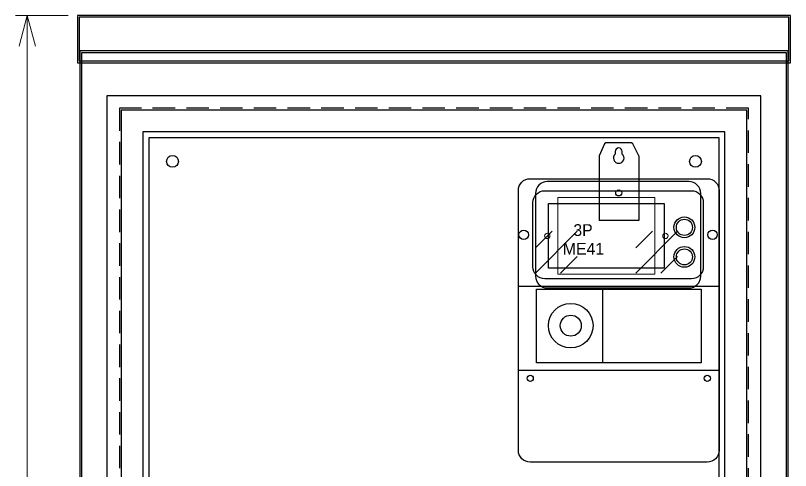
# Model space of a CAD drawing. Header units: millimetres. Extents: x -208796 to -83323, y 30910 to 103951.
# Drawn here: x -111004 to -110348, y 40095 to 40480 of the extents above; entities that cross this region are included whole.
import ezdxf

# ---------------------------------------------------------------- set-up
doc = ezdxf.new("R2010")
doc.units = ezdxf.units.MM
doc.header["$LTSCALE"] = 3
doc.linetypes.add('HIDDEN', pattern=[9.525, 6.35, -3.175])
for name, color, linetype in [('@.VISIBLE', 7, 'Continuous'), ('equipments', 2, 'Continuous'), ('TEXT', 7, 'Continuous')]:
    doc.layers.add(name, color=color, linetype=linetype)
doc.styles.add('Ann_w01', font='romans.shx', dxfattribs={"width": 0.6, "bigfont": 'chineset.shx'})
doc.styles.add('STYLE1', font='', dxfattribs={"height": 20})
doc.styles.get('STYLE1').set_extended_font_data('.VnTeknicalH')
doc.dimstyles.new('Dim 01_SC20', dxfattribs={"dimscale": 20, "dimtxt": 2, "dimasz": 1.3, "dimexe": 0.5, "dimexo": 0.5, "dimgap": 0.5, "dimtad": 1, "dimdec": 1, "dimzin": 12, "dimdsep": 46, "dimtxsty": 'Ann_w01', "dimblk": 'OPEN30', "dimcen": 1.5, "dimclrd": 6, "dimclre": 6, "dimclrt": 3, "dimadec": 1, "dimazin": 3, "dimtm": 1e-09, "dimtfac": 1, "dimtdec": 1, "dimtix": 1, "dimtmove": 0, "dimatfit": 3, "dimldrblk": 'OPEN30', "dimfxl": 0, "dimtolj": 1, "dimlwd": 20, "dimlwe": 20, "dimarcsym": 0})

# ---------------------------------------------------------------- blocks, each defined once
blk = doc.blocks.new('_Open30')
at = {"color": 0, "linetype": 'ByBlock', "lineweight": -2}
for p, q in [((-1, 0.268), (0, 0)), ((0, 0), (-1, -0.268)), ((0, 0), (-1, 0))]:
    blk.add_line(p, q, dxfattribs=at)
blk = doc.blocks.new('*D119')
at = {"layer": '@.VISIBLE', "color": 6, "lineweight": 20}
for p, q in [((2165.79, 2448.52), (2121.3, 2448.52)), ((2131.3, 1324.52), (2131.3, 2422.52)), ((2165.79, 1298.52), (2121.3, 1298.52))]:
    blk.add_line(p, q, dxfattribs=at)
at = {"layer": 'Defpoints', "color": 0}
for p in [(2131.3, 2448.52), (2175.79, 2448.52), (2175.79, 1298.52)]:
    blk.add_point(p, dxfattribs=at)
at = {"layer": '@.VISIBLE', "color": 6, "lineweight": 20, "xscale": 26, "yscale": 26, "zscale": 26}
for p, rotation in [((2131.3, 2448.52), 90), ((2131.3, 1298.52), 270)]:
    blk.add_blockref('_Open30', p, dxfattribs=dict(at, rotation=rotation))
at = {"layer": '@.VISIBLE', "color": 3, "insert": (2101.3, 1873.52), "char_height": 40, "attachment_point": 5, "rotation": 90, "style": 'Ann_w01'}
blk.add_mtext('\\A1;1150', dxfattribs=at)
blk = doc.blocks.new('ME41 Front')
at = {"layer": 'equipments'}
for p, q in [((-16.71, 181.64), (-16.71, 126.95)), ((17.09, 181.64), (17.09, 126.95)), ((17.09, 126.95), (-16.71, 126.95)), ((-13.71, 68.72), (-13.71, 6.43))]:
    blk.add_line(p, q, dxfattribs=at)
blk.add_lwpolyline([(17.09, 181.64), (11.86, 191.96, 0.194387), (9.77, 192.81), (-9.88, 192.81, 0.194387), (-11.97, 191.96), (-16.71, 181.64)], format="xyb", dxfattribs=at)
for points in [[(-3, 185.37), (-3, 183.22, 2.618034), (3, 183.22), (3, 185.37, 1)], [(-75, 162.37), (75, 162.37, -0.414214), (85, 152.37), (85, -67.63, -0.414214), (75, -77.63), (-75, -77.63, -0.414214), (-85, -67.63), (-85, 152.37, -0.414214)], [(-62.68, 152.14), (61.64, 152.14, -0.414214), (71.64, 142.14), (71.64, 87.64, -0.414214), (61.64, 77.64), (-62.68, 77.64, -0.414214), (-72.68, 87.64), (-72.68, 142.14, -0.414214)]]:
    blk.add_lwpolyline(points, format="xyb", close=True, dxfattribs=at)
for points in [[(-59.45, 141.26), (38.45, 141.26), (38.45, 86.59), (-59.45, 86.59)], [(-85, 71.43), (85, 71.43), (85, 0), (-85, 0)], [(-69.75, 68.72), (69.9, 68.72), (69.9, 6.43), (-69.75, 6.43)]]:
    blk.add_lwpolyline(points, close=True, dxfattribs=at)
for centre, radius in [((0, 150.37), 2.6), ((55.62, 121.18), 8.81), ((55.62, 121.18), 6.81), ((55.62, 96.16), 8.81), ((55.62, 96.16), 6.81), ((-40.62, 37.94), 18.89), ((-40.62, 37.94), 8.89), ((-75, -6.63), 2.6), ((75, -6.63), 2.6)]:
    blk.add_circle(centre, radius, dxfattribs=at)
at = {"layer": 'TEXT', "style": 'STYLE1'}
for s, p in [('3P', (-38.44, 113.86)), ('ME41', (-47.35, 98.04))]:
    blk.add_text(s, height=10, dxfattribs=at).set_placement(p)
blk = doc.blocks.new('A$C77b30689')
at = {"color": 6, "linetype": 'Continuous', "lineweight": 0}
blk.add_lwpolyline([(93.25, 65), (11.25, 65), (11.25, 0), (93.25, 0)], close=True, dxfattribs=at)
at = {"color": 6, "lineweight": 0}
for centre in [(2.25, 32.5), (102.25, 32.5)]:
    blk.add_circle(centre, 2.25, dxfattribs=at)
blk = doc.blocks.new('Mica cong to (loai to)')
h = blk.add_hatch()
h.set_pattern_fill('GOST_GLASS', color=4, scale=10)
h.set_pattern_definition([(45, (-51251.755, -40602.39), (84.852814, 0), [50, -70]), (45, (-51230.54, -40602.39), (84.852814, 0), [20, -100]), (45, (-51251.755, -40581.18), (84.852814, 0), [20, -100])])
h.paths.add_polyline_path([(-70, -35, 0.414214), (-60, -45), (60, -45, 0.414214), (70, -35), (70, 35, 0.414214), (60, 45), (-60, 45, 0.414214), (-70, 35)])
at = {"color": 1}
blk.add_lwpolyline([(-60, -45), (60, -45, 0.414214), (70, -35), (70, 35, 0.414214), (60, 45), (-60, 45, 0.414214), (-70, 35), (-70, -35, 0.414214)], format="xyb", close=True, dxfattribs=at)
for centre in [(-80, 0), (80, 0)]:
    blk.add_circle(centre, 4, dxfattribs=at)
blk = doc.blocks.new('*U111')
at = {"layer": '@.VISIBLE', "color": 1}
for points in [[(2173.79, 2408.52), (2777.79, 2408.52), (2777.79, 2448.52), (2173.79, 2448.52)], [(2175.29, 2410.02), (2776.29, 2410.02), (2776.29, 2447.02), (2175.29, 2447.02)]]:
    blk.add_lwpolyline(points, close=True, dxfattribs=at)
at = {"layer": '@.VISIBLE'}
for points in [[(2175.79, 1298.52), (2775.79, 1298.52), (2775.79, 2418.52), (2175.79, 2418.52)], [(2177.29, 1300.02), (2774.29, 1300.02), (2774.29, 2417.02), (2177.29, 2417.02)]]:
    blk.add_lwpolyline(points, close=True, dxfattribs=at)
at = {"layer": '@.VISIBLE', "color": 6}
for points in [[(2198.79, 1321.52), (2752.79, 1321.52), (2752.79, 2380.52), (2198.79, 2380.52)], [(2210.79, 1333.52), (2740.79, 1333.52), (2740.79, 2368.52), (2210.79, 2368.52)], [(2229.29, 1352.02), (2722.29, 1352.02), (2722.29, 2350.02), (2229.29, 2350.02)]]:
    blk.add_lwpolyline(points, close=True, dxfattribs=at)
at = {"layer": '@.VISIBLE', "color": 6, "linetype": 'HIDDEN'}
blk.add_lwpolyline([(2209.29, 1332.02), (2742.29, 1332.02), (2742.29, 2370.02), (2209.29, 2370.02)], close=True, dxfattribs=at)
at = {"layer": '@.VISIBLE', "color": 151}
blk.add_lwpolyline([(2234.29, 1357.02), (2717.29, 1357.02), (2717.29, 2345.02), (2234.29, 2345.02)], close=True, dxfattribs=at)
for centre in [(2254.29, 2325.02), (2697.29, 2325.02)]:
    blk.add_circle(centre, 5, dxfattribs=at)
at = {"layer": '@.VISIBLE'}
dim = blk.add_linear_dim(base=(2131.3, 2448.52), p1=(2175.79, 1298.52), p2=(2175.79, 2448.52), angle=90, dimstyle='Dim 01_SC20', dxfattribs=at)
dim.commit()
dim.dimension.update_dxf_attribs({"geometry": '*D119', "text_midpoint": (2101.3, 1873.52)})

msp = doc.modelspace()

# ---------------------------------------------------------------- block references
msp.add_blockref('Mica cong to (loai to)', (-110493.85, 40294.79))
at = {"color": 3}
msp.add_blockref('A$C77b30689', (-110556.08, 40261.33), dxfattribs=at)
at = {"layer": '@.VISIBLE'}
msp.add_blockref('*U111', (-113125.62, 38031.89), dxfattribs=at)
at = {"layer": 'equipments'}
msp.add_blockref('ME41 Front', (-110493.33, 40179.91), dxfattribs=at)

doc.saveas('drawing.dxf')
